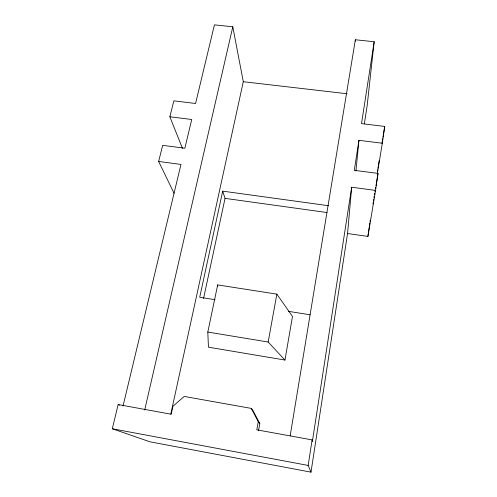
<?xml version="1.0" encoding="UTF-8"?>
<svg xmlns="http://www.w3.org/2000/svg" width="497" height="497" viewBox="0 0 497 497"><rect width="100%" height="100%" fill="white"/><g stroke="black" fill="none" stroke-linecap="round" stroke-linejoin="round"><path stroke-width="0.75" d="M217.649 286.421L217.674 284.918L276.86 294.137L292.484 316.452L284.967 360.052L208.448 347.192L207.802 332.058L217.674 284.918M355.256 41.294L355.361 39.76L374.173 41.748L367.19 105.345L364.388 123.66M258.502 430.818L259.794 423.587L253.01 410.615L251.308 408.41L184.213 396.444L172.956 406.279L171.223 414.231L118.149 404.558L112.291 428.756L149.951 441.808L311.004 472.15L347.558 233.528L351.677 187.226L375.577 190.413L378.006 173.403L354.293 170.309L358.933 140.322L382.311 143.235L384.709 126.443L361.512 123.629L374.173 41.748M355.939 171.011L358.933 140.322M347.558 233.528L367.904 236.423L369.824 223.066M311.004 472.15L308.159 465.428L312.11 439.907L256.787 429.824L258.247 421.686L251.308 408.41M351.677 187.226L312.383 441.386L312.11 439.907M377.416 171.31L377.664 169.788M377.913 168.266L378.161 166.743M378.403 165.221L379.149 160.661M381.994 143.173L382.236 141.651M382.485 140.129L382.733 138.607M382.982 137.091L384.709 126.443M377.316 173.788L382.311 143.235M290.192 435.757L355.361 39.76M370.035 221.581L370.29 220.053M372.943 203.994L373.197 202.459M373.452 200.931L373.701 199.403M373.955 197.874L374.21 196.346M374.465 194.812L374.713 193.283M374.968 191.755L375.223 190.227M375.471 188.698L375.726 187.164M375.981 185.636L378.006 173.403M367.904 236.423L375.577 190.413M284.967 360.052L268.175 342.029L276.86 294.137M203.553 298.473L225.042 198.371L222.693 191.146L328.623 205.721M222.693 191.146L199.713 297.268L215.033 299.697M170.806 414.044L243.3 81.707L232.801 26.795L214.431 24.85L195.576 103.488L173.851 100.854L169.856 116.77L182.474 148.379M144.702 409.988L232.801 26.795M123.032 406.037L180.964 164.432L158.636 161.45L162.681 145.348L184.847 148.236L191.743 119.497L169.856 116.77M243.3 81.707L347.012 93.747M225.042 198.371L326.939 212.523M288.558 311.364L310.004 314.769M207.802 332.058L268.175 342.029M112.291 428.756L308.159 465.428M118.149 404.558L119.491 405.198M258.247 421.686L259.794 423.587M158.636 161.45L174.093 193.345"/></g></svg>
